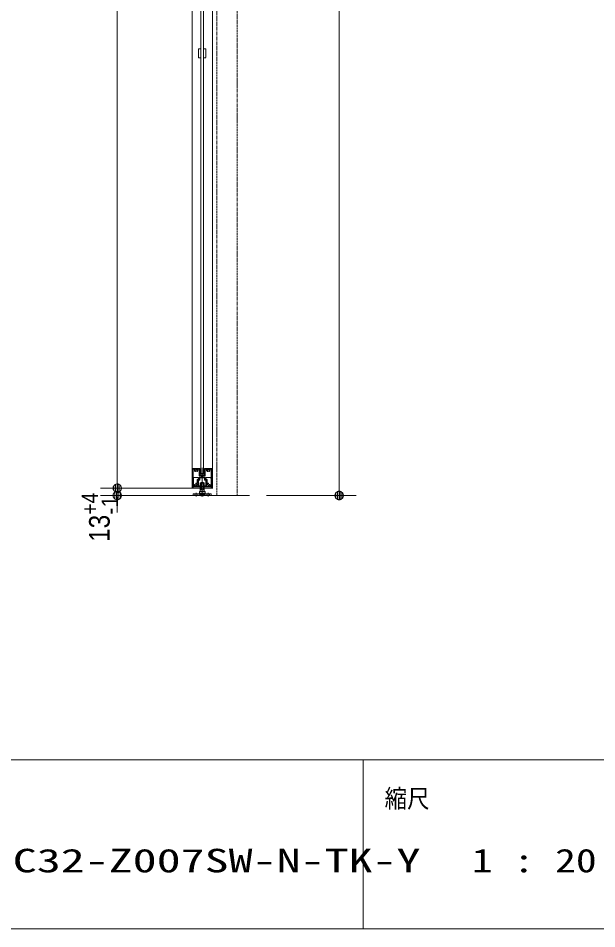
# Model space of a CAD drawing. Units: millimetres, scale not verified. Extents: x -6062 to 6062, y -3045 to 3045.
# Drawn here: x -501 to 528, y -2770 to -1152 of the extents above; entities that cross this region are included whole.
import ezdxf
from ezdxf.enums import TextEntityAlignment as Align

# ---------------------------------------------------------------- set-up
doc = ezdxf.new("R2010")
doc.units = ezdxf.units.MM
doc.header["$LTSCALE"] = 20
doc.linetypes.add('DASHED1', pattern=[1.8, 1.2, -0.6])
doc.linetypes.add('DOUBLE_CHAIN1', pattern=[8.8, 5, -1, 0.6, -0.6, 0.6, -1])
for name, color, linetype, lineweight in [('0-0_1図面枠', 7, 'Continuous', 9), ('0-1_3一般', 7, 'Continuous', 9), ('0-3_2寸法-1', 7, 'Continuous', 9), ('0-4_0', 7, 'Continuous', 9), ('0-5_2寸法-2', 7, 'Continuous', 9)]:
    doc.layers.add(name, color=color, linetype=linetype, lineweight=lineweight)
doc.styles.add('ＭＳ ゴシック', font='')
doc.styles.add('ＭＳ Ｐゴシック', font='')
doc.styles.get('ＭＳ ゴシック').set_extended_font_data('MS Gothic')
doc.styles.get('ＭＳ Ｐゴシック').set_extended_font_data('MS PGothic')

# ---------------------------------------------------------------- blocks, each defined once
blk = doc.blocks.new('_Dot')
at = {"layer": '0-4_0'}
for p, q in [((-10, 0), (-20, 0)), ((9.78, 2), (-9.78, 2)), ((7.99, 6), (-7.99, 6)), ((9.16, -3.98), (-9.16, -3.98)), ((6, -7.98), (-6, -7.98))]:
    blk.add_line(p, q, dxfattribs=at)
for points in [[(10, 0), (9.92, 1.25), (9.69, 2.49), (9.3, 3.68), (8.76, 4.82), (8.09, 5.88), (7.29, 6.85), (6.37, 7.71), (5.36, 8.44), (4.26, 9.05), (3.09, 9.51), (1.87, 9.82), (0.63, 9.98), (-0.63, 9.98), (-1.87, 9.82), (-3.09, 9.51), (-4.26, 9.05), (-5.36, 8.44), (-6.37, 7.71), (-7.29, 6.85), (-8.09, 5.88), (-8.76, 4.82), (-9.3, 3.68), (-9.69, 2.49), (-9.92, 1.25), (-10, 0), (0, 0)], [(-10, 0), (-9.92, -1.25), (-9.69, -2.49), (-9.3, -3.68), (-8.76, -4.82), (-8.09, -5.88), (-7.29, -6.85), (-6.37, -7.71), (-5.36, -8.44), (-4.26, -9.05), (-3.09, -9.51), (-1.87, -9.82), (-0.63, -9.98), (0.63, -9.98), (1.87, -9.82), (3.09, -9.51), (4.26, -9.05), (5.36, -8.44), (6.37, -7.71), (7.29, -6.85), (8.09, -5.88), (8.76, -4.82), (9.3, -3.68), (9.69, -2.49), (9.92, -1.25), (10, 0), (0, 0)]]:
    blk.add_lwpolyline(points, close=True, dxfattribs=at)
blk = doc.blocks.new('グループ-6')
at = {"layer": '0-1_3一般'}
blk.add_line((30867.3, -40000), (33960, -40000), dxfattribs=at)
blk = doc.blocks.new('グループ-7')
at = {"layer": '0-1_3一般'}
blk.add_lwpolyline([(31920, 6100), (32640, 6100), (32640, -39680), (31920, -39680)], close=True, dxfattribs=at)
blk = doc.blocks.new('グループ-8')
at = {"layer": '0-1_3一般'}
for p, q in [((31966, -39394.6), (31986, -39360)), ((31966, -39680), (31966, -39394.6)), ((31986, -39360), (32129, -39360)), ((32149, -39394.6), (32129, -39360)), ((32149, -39394.6), (32149, -39680)), ((32411, -39680), (32411, -39394.6)), ((32594, -39394.6), (32574, -39360)), ((32594, -39394.6), (32594, -39680)), ((32620, -39740), (31940, -39740)), ((32280, -39609.5), (32280, -39810.8)), ((32640, -39720), (32640, -39680))]:
    blk.add_line(p, q, dxfattribs=at)
for points in [[(32411, -39394.6), (32431, -39360), (32574, -39360)], [(31920, -39720), (31920, -39680), (32640, -39680)]]:
    blk.add_lwpolyline(points, dxfattribs=at)
for centre, start, end in [((31940, -39720), 180, 225), ((31940, -39720), 225, 270), ((32620, -39720), 270, 315), ((32620, -39720), 315, 0)]:
    blk.add_arc(centre, 20, start, end, dxfattribs=at)
blk = doc.blocks.new('グループ-11')
at = {"layer": '0-1_3一般'}
for p, q in [((32206, -39862), (32206, -39800)), ((32354, -39800), (32206, -39800)), ((32245.4, -39540), (32240, -39540)), ((32240, -39540), (32240, -39800)), ((32280, -39560), (32245.4, -39540)), ((32314.6, -39540), (32245.4, -39540)), ((32280, -39520), (32280, -40027.8)), ((32314.6, -39540), (32280, -39560)), ((32320, -39540), (32314.6, -39540)), ((32320, -39540), (32320, -39800)), ((32354, -39862), (32354, -39800)), ((32180, -39862), (32180, -39922)), ((32180, -39862), (32240, -39862)), ((32380, -39922), (32180, -39922)), ((32230, -39922), (32230, -40010)), ((32330, -40010), (32230, -40010)), ((32240, -39862), (32320, -39862)), ((32320, -39862), (32380, -39862)), ((32330, -39922), (32330, -40010)), ((32380, -39862), (32380, -39922))]:
    blk.add_line(p, q, dxfattribs=at)
blk.add_lwpolyline([(32238.4, -40010), (32280, -39986), (32321.6, -40010)], dxfattribs=at)
blk = doc.blocks.new('グループ-12')
at = {"layer": '0-1_3一般'}
for p, q in [((32205, -39560), (32205, -39800)), ((32205, -39800), (32239, -39800)), ((32223, -39550), (32215, -39550)), ((32223, -39550), (32239, -39566)), ((32337, -39550), (32223, -39550)), ((32239, -39566), (32321, -39566)), ((32280, -39520), (32280, -39820)), ((32337, -39550), (32321, -39566)), ((32345, -39550), (32337, -39550)), ((32355, -39800), (32355, -39560))]:
    blk.add_line(p, q, dxfattribs=at)
for points in [[(32239, -39566), (32239, -39800), (32321, -39800)], [(32321, -39566), (32321, -39800), (32355, -39800)]]:
    blk.add_lwpolyline(points, dxfattribs=at)
for centre, start, end in [((32215, -39560), 135, 180), ((32215, -39560), 90, 135), ((32345, -39560), 45, 90), ((32345, -39560), 0, 45)]:
    blk.add_arc(centre, 10, start, end, dxfattribs=at)
blk = doc.blocks.new('グループ-13')
at = {"layer": '0-1_3一般'}
for p, q in [((31960, -39942), (32600, -39942)), ((31960, -40000), (31960, -39942)), ((32600, -40000), (31960, -40000)), ((32020, -40000), (32020, -39942)), ((32070, -39902), (32070, -40040)), ((32120, -39942), (32120, -40000)), ((32180, -39922), (32180, -39942)), ((32380, -39922), (32180, -39922)), ((32180, -39980), (32380, -39980)), ((32180, -40000), (32180, -39980)), ((32230, -39922), (32230, -39980)), ((32280, -39882), (32280, -40040)), ((32330, -39980), (32330, -39922)), ((32380, -39942), (32380, -39922)), ((32380, -39980), (32380, -40000)), ((32440, -40000), (32440, -39942)), ((32490, -39902), (32490, -40040)), ((32540, -39942), (32540, -40000)), ((32600, -39942), (32600, -40000))]:
    blk.add_line(p, q, dxfattribs=at)
for name in ['グループ-11', 'グループ-12']:
    blk.add_blockref(name, (0, 0), dxfattribs=at)
blk = doc.blocks.new('グループ-15')
at = {"layer": '0-1_3一般'}
for p, q in [((32205.6, -39180.1), (32220.3, -39137)), ((32211.3, -39086.5), (32223, -39084)), ((32220.9, -39131.9), (32211.3, -39086.5)), ((32231.1, -39142.1), (32217, -39184)), ((32220.3, -39137), (32221.4, -39134.5)), ((32220.9, -39131.9), (32221.4, -39134.5)), ((32223, -39084), (32232.6, -39129.4)), ((32231.1, -39142.1), (32234, -39136)), ((32232.6, -39129.4), (32234, -39136)), ((32280, -39100), (32280, -39250.4)), ((32327.4, -39129.4), (32326, -39136)), ((32328.9, -39142.1), (32326, -39136)), ((32327.4, -39129.4), (32337, -39084)), ((32343, -39184), (32328.9, -39142.1)), ((32337, -39084), (32348.7, -39086.5)), ((32339.1, -39131.9), (32338.6, -39134.5)), ((32339.7, -39137), (32338.6, -39134.5)), ((32348.7, -39086.5), (32339.1, -39131.9)), ((32339.7, -39137), (32354.4, -39180.1)), ((32205, -39238), (32205, -39182.7)), ((32205, -39238), (32205, -39244)), ((32211, -39244), (32205, -39244)), ((32217, -39244), (32211, -39244)), ((32217, -39227.2), (32217, -39184)), ((32217, -39244), (32276.3, -39232.4)), ((32221.7, -39231.1), (32276.3, -39220.4)), ((32338.3, -39231.1), (32283.7, -39220.4)), ((32343, -39244), (32283.7, -39232.4)), ((32343, -39227.2), (32343, -39184)), ((32349, -39244), (32343, -39244)), ((32349, -39244), (32355, -39244)), ((32355, -39182.7), (32355, -39238)), ((32355, -39238), (32355, -39244))]:
    blk.add_line(p, q, dxfattribs=at)
for centre, radius, start, end in [((32213, -39133.6), 8, 334.72228, 353.33323), ((32213, -39133.6), 8, 353.33323, 11.94418), ((32213, -39133.6), 20, 334.72228, 353.33323), ((32213, -39133.6), 20, 353.33323, 11.94418), ((32347, -39133.6), 20, 168.05582, 186.66677), ((32347, -39133.6), 20, 186.66677, 205.27772), ((32347, -39133.6), 8, 168.05582, 186.66677), ((32347, -39133.6), 8, 186.66677, 205.27772), ((32211, -39182.7), 6, 167.36114, 180), ((32211, -39238), 6, 180, 225), ((32211, -39182.7), 6, 154.72228, 167.36114), ((32211, -39238), 6, 225, 270), ((32221, -39227.2), 4, 180, 230.3825), ((32221, -39227.2), 4, 230.3825, 280.76501), ((32280, -39240), 20, 95.3825, 100.76501), ((32280, -39252), 20, 95.3825, 100.76501), ((32280, -39240), 20, 90, 95.3825), ((32280, -39252), 20, 90, 95.3825), ((32280, -39240), 20, 84.6175, 90), ((32280, -39252), 20, 84.6175, 90), ((32280, -39240), 20, 79.23499, 84.6175), ((32280, -39252), 20, 79.23499, 84.6175), ((32339, -39227.2), 4, 259.23499, 309.6175), ((32339, -39227.2), 4, 309.6175, 0), ((32349, -39238), 6, 270, 315), ((32349, -39238), 6, 315, 0), ((32349, -39182.7), 6, 12.63886, 25.27772), ((32349, -39182.7), 6, 0, 12.63886)]:
    blk.add_arc(centre, radius, start, end, dxfattribs=at)
blk = doc.blocks.new('グループ-16')
at = {"layer": '0-1_3一般'}
blk.add_lwpolyline([(32330, 5620), (32330, -39220), (32230, -39220), (32230, 5620)], close=True, dxfattribs=at)
blk = doc.blocks.new('グループ-20')
at = {"layer": '0-1_3一般'}
for p, q in [((31940, -39040), (31946, -39040)), ((31940, -39040), (31940, -39046)), ((31940, -39046), (31940, -39730)), ((31946, -39040), (32196, -39040)), ((31964, -39064), (31964.2, -39064)), ((31964, -39616), (31964, -39070)), ((32004.2, -39064), (31970, -39064)), ((32121.8, -39064), (32165, -39064)), ((32171, -39290), (32171, -39070)), ((32195, -39266), (32195, -39050)), ((32196, -39050), (32195, -39050)), ((32200, -39044), (32200, -39046)), ((32280, -39714), (32280, -39015.9)), ((32360, -39040), (32360.2, -39040)), ((32360, -39044), (32360, -39046)), ((32614, -39040), (32364, -39040)), ((32364, -39050), (32365, -39050)), ((32365, -39050), (32365, -39266)), ((32389, -39064), (32389.2, -39064)), ((32389, -39290), (32389, -39070)), ((32395, -39064), (32438.2, -39064)), ((32590, -39064), (32555.8, -39064)), ((32596, -39070), (32596, -39616)), ((32620, -39040), (32614, -39040)), ((32620, -39040), (32620, -39046)), ((32620, -39730), (32620, -39046)), ((32102, -39438), (32102, -39562.8)), ((32108, -39432), (32164, -39432)), ((32130, -39650), (32130, -39466)), ((32192, -39460), (32136, -39460)), ((32170, -39426), (32170, -39358)), ((32254, -39348), (32180, -39348)), ((32254, -39300), (32181, -39300)), ((32198, -39386), (32198, -39454)), ((32355, -39276), (32205, -39276)), ((32208, -39376), (32352, -39376)), ((32260, -39306), (32260, -39342)), ((32300, -39306), (32300, -39342)), ((32379, -39300), (32306, -39300)), ((32380, -39348), (32306, -39348)), ((32362, -39386), (32362, -39448)), ((32424, -39460), (32374, -39460)), ((32390, -39426), (32390, -39358)), ((32396, -39432), (32452, -39432)), ((32430, -39466), (32430, -39650)), ((32458, -39438), (32458, -39562.8)), ((31954, -39740), (31950, -39740)), ((31964, -39690), (31964, -39730)), ((32182, -39690), (31964, -39690)), ((32004, -39656), (32004.2, -39656)), ((32052, -39579), (32052.2, -39579)), ((32136, -39656), (32192, -39656)), ((32198, -39674), (32198, -39662)), ((32198, -39662), (32198, -39674)), ((32362, -39662), (32362, -39674)), ((32368, -39656), (32424, -39656)), ((32596, -39690), (32378, -39690)), ((32508, -39579), (32508.2, -39579)), ((32555.8, -39656), (32556, -39656)), ((32596, -39690), (32596, -39730)), ((32610, -39740), (32606, -39740))]:
    blk.add_line(p, q, dxfattribs=at)
for centre, radius, start, end in [((31946, -39046), 6, 135, 180), ((31946, -39046), 6, 90, 135), ((31970, -39070), 6, 135, 180), ((31970, -39070), 6, 90, 135), ((32063, -39100), 60, 152.9643, 186.74654), ((32063, -39100), 60, 186.74654, 220.52878), ((32004.2, -39070), 6, 31.48215, 90), ((32004.2, -39070), 6, 332.9643, 31.48215), ((32028.8, -39129.2), 15, 220.52878, 275.26439), ((32028.8, -39129.2), 15, 275.26439, 330), ((32063, -39100), 30, 155.26439, 220.52878), ((32063, -39100), 30, 90, 155.26439), ((32028.8, -39129.2), 15, 5.26439, 40.52878), ((32028.8, -39129.2), 15, 330, 5.26439), ((32063, -39100), 30, 24.73561, 90), ((32097.2, -39129.2), 15, 174.73561, 210), ((32097.2, -39129.2), 15, 139.47122, 174.73561), ((32097.2, -39129.2), 15, 210, 264.73561), ((32063, -39100), 30, 319.47122, 24.73561), ((32097.2, -39129.2), 15, 264.73561, 319.47122), ((32063, -39100), 60, 319.47122, 353.25346), ((32121.8, -39070), 6, 148.51785, 207.0357), ((32063, -39100), 60, 353.25346, 27.0357), ((32121.8, -39070), 6, 90, 148.51785), ((32165, -39070), 6, 45, 90), ((32165, -39070), 6, 0, 45), ((32196, -39044), 4, 45, 90), ((32196, -39046), 4, 270, 315), ((32196, -39044), 4, 0, 45), ((32196, -39046), 4, 315, 0), ((32364, -39044), 4, 135, 180), ((32364, -39046), 4, 180, 225), ((32364, -39044), 4, 90, 135), ((32364, -39046), 4, 225, 270), ((32395, -39070), 6, 135, 180), ((32395, -39070), 6, 90, 135), ((32497, -39100), 60, 152.96431, 186.74654), ((32497, -39100), 60, 186.74654, 220.52878), ((32438.2, -39070), 6, 31.48215, 90), ((32438.2, -39070), 6, 332.96431, 31.48215), ((32462.8, -39129.2), 15, 220.52878, 275.26439), ((32462.8, -39129.2), 15, 275.26439, 330), ((32497, -39100), 30, 155.26439, 220.52878), ((32497, -39100), 30, 90, 155.26439), ((32462.8, -39129.2), 15, 5.26439, 40.52878), ((32462.8, -39129.2), 15, 330, 5.26439), ((32497, -39100), 30, 24.73561, 90), ((32531.2, -39129.2), 15, 174.73561, 210), ((32531.2, -39129.2), 15, 139.47122, 174.73561), ((32531.2, -39129.2), 15, 210, 264.73561), ((32497, -39100), 30, 319.47122, 24.73561), ((32531.2, -39129.2), 15, 264.73561, 319.47122), ((32497, -39100), 60, 319.47122, 353.25346), ((32555.8, -39070), 6, 148.51785, 207.03569), ((32497, -39100), 60, 353.25346, 27.03569), ((32555.8, -39070), 6, 90, 148.51785), ((32590, -39070), 6, 45, 90), ((32590, -39070), 6, 0, 45), ((32614, -39046), 6, 45, 90), ((32614, -39046), 6, 0, 45), ((32108, -39438), 6, 135, 180), ((32108, -39438), 6, 135, 180), ((32108, -39438), 6, 90, 135), ((32108, -39438), 6, 90, 135), ((32136, -39466), 6, 135, 180), ((32136, -39466), 6, 90, 135), ((32164, -39426), 6, 270, 315), ((32164, -39426), 6, 315, 0), ((32180, -39358), 10, 135, 180), ((32181, -39290), 10, 180, 225), ((32180, -39358), 10, 90, 135), ((32181, -39290), 10, 225, 270), ((32192, -39454), 6, 270, 315), ((32205, -39266), 10, 180, 225), ((32192, -39454), 6, 315, 0), ((32205, -39266), 10, 225, 270), ((32208, -39386), 10, 135, 180), ((32208, -39386), 10, 90, 135), ((32254, -39306), 6, 45, 90), ((32254, -39342), 6, 270, 315), ((32254, -39306), 6, 0, 45), ((32254, -39342), 6, 315, 0), ((32306, -39306), 6, 135, 180), ((32306, -39342), 6, 180, 225), ((32306, -39306), 6, 90, 135), ((32306, -39342), 6, 225, 270), ((32352, -39386), 10, 45, 90), ((32355, -39266), 10, 270, 315), ((32352, -39386), 10, 0, 45), ((32374, -39448), 12, 180, 225), ((32355, -39266), 10, 315, 0), ((32374, -39448), 12, 225, 270), ((32379, -39290), 10, 270, 315), ((32380, -39358), 10, 45, 90), ((32379, -39290), 10, 315, 0), ((32380, -39358), 10, 0, 45), ((32396, -39426), 6, 180, 225), ((32396, -39426), 6, 225, 270), ((32424, -39466), 6, 45, 90), ((32424, -39466), 6, 0, 45), ((32452, -39438), 6, 45, 90), ((32452, -39438), 6, 45, 90), ((32452, -39438), 6, 0, 45), ((32452, -39438), 6, 0, 45), ((31950, -39730), 10, 180, 225), ((31950, -39730), 10, 225, 270), ((31954, -39730), 10, 270, 315), ((31954, -39730), 10, 315, 0), ((32004, -39616), 40, 180, 225), ((32004, -39616), 40, 225, 270), ((32018.1, -39623.5), 15, 94.47122, 184.47122), ((32063, -39620), 60, 184.47122, 195.75346), ((32004.2, -39650), 6, 270, 328.51785), ((32063, -39620), 60, 195.75346, 207.03569), ((32004.2, -39650), 6, 328.51785, 27.03569), ((32018.1, -39623.5), 15, 4.47122, 94.47122), ((32063, -39620), 30, 184.47122, 249.73561), ((32066.5, -39575.1), 15, 140.26439, 195), ((32066.5, -39575.1), 15, 195, 230.26439), ((32063, -39620), 30, 249.73561, 315), ((32066.5, -39575.1), 15, 85.52878, 140.26439), ((32066.5, -39575.1), 15, 230.26439, 265.52878), ((32063, -39620), 30, 20.26439, 85.52878), ((32063, -39620), 60, 72.76439, 85.52878), ((32063, -39620), 60, 60, 72.76439), ((32063, -39620), 30, 315, 20.26439), ((32096, -39562.8), 6, 240, 300), ((32096, -39562.8), 6, 300, 0), ((32136, -39650), 6, 180, 225), ((32136, -39650), 6, 225, 270), ((32182, -39674), 16, 270, 315), ((32192, -39662), 6, 45, 90), ((32182, -39674), 16, 315, 0), ((32192, -39662), 6, 0, 45), ((32368, -39662), 6, 135, 180), ((32378, -39674), 16, 180, 225), ((32368, -39662), 6, 90, 135), ((32378, -39674), 16, 225, 270), ((32424, -39650), 6, 270, 315), ((32424, -39650), 6, 315, 0), ((32464, -39562.8), 6, 180, 240), ((32464, -39562.8), 6, 240, 300), ((32497, -39620), 60, 107.23561, 120), ((32497, -39620), 30, 159.73561, 225), ((32497, -39620), 30, 94.47122, 159.73561), ((32497, -39620), 30, 225, 290.26439), ((32497, -39620), 60, 94.47122, 107.23561), ((32493.5, -39575.1), 15, 39.73561, 94.47122), ((32493.5, -39575.1), 15, 274.47122, 309.73561), ((32493.5, -39575.1), 15, 309.73561, 345), ((32493.5, -39575.1), 15, 345, 39.73561), ((32497, -39620), 30, 290.26439, 355.52878), ((32541.9, -39623.5), 15, 85.52878, 175.52878), ((32541.9, -39623.5), 15, 355.52878, 85.52878), ((32555.8, -39650), 6, 152.96431, 211.48215), ((32497, -39620), 60, 332.96431, 344.24654), ((32555.8, -39650), 6, 211.48215, 270), ((32497, -39620), 60, 344.24654, 355.52878), ((32556, -39616), 40, 270, 315), ((32556, -39616), 40, 315, 0), ((32606, -39730), 10, 180, 225), ((32606, -39730), 10, 225, 270), ((32610, -39730), 10, 270, 315), ((32610, -39730), 10, 315, 0)]:
    blk.add_arc(centre, radius, start, end, dxfattribs=at)
blk = doc.blocks.new('グループ-21')
at = {"layer": '0-1_3一般', "linetype": 'DASHED1'}
for points in [[(32150, -24120), (32230, -24120), (32230, -24440), (32150, -24440)], [(32330, -24120), (32410, -24120), (32410, -24440), (32330, -24440)]]:
    blk.add_lwpolyline(points, close=True, dxfattribs=at)
at = {"layer": '0-1_3一般'}
for name in ['グループ-7', 'グループ-16', 'グループ-20', 'グループ-15', 'グループ-8', 'グループ-13']:
    blk.add_blockref(name, (0, 0), dxfattribs=at)
blk = doc.blocks.new('グループ-22')
at = {"layer": '0-1_3一般', "linetype": 'DOUBLE_CHAIN1'}
for p, q in [((32800, -40000), (32800, 7000)), ((33520, 7000), (33520, -40000))]:
    blk.add_line(p, q, dxfattribs=at)
at = {"layer": '0-1_3一般'}
for name in ['グループ-6', 'グループ-21']:
    blk.add_blockref(name, (0, 0), dxfattribs=at)
blk = doc.blocks.new('グループ-46')
at = {"layer": '0-0_1図面枠'}
for p, q in [((-80000, -49400), (80000, -49400)), ((38000, -49400), (38000, -55400))]:
    blk.add_line(p, q, dxfattribs=at)
blk.add_lwpolyline([(-80000, 55400), (80000, 55400), (80000, -55400), (-80000, -55400)], close=True, dxfattribs=at)
blk = doc.blocks.new('図面枠')
at = {"layer": '0-0_1図面枠'}
blk.add_blockref('グループ-46', (0, 0), dxfattribs=at)
at = {"layer": '0-0_1図面枠', "style": 'ＭＳ ゴシック'}
for s, height, width, p in [('縮尺', 650.9, 0.9, (38765.5, -51291.3)), ('1 : 20', 836.9, 1.3, (41866.9, -53644.8))]:
    blk.add_text(s, height=height, dxfattribs=dict(at, width=width)).set_placement(p, align=Align.BOTTOM_LEFT)

msp = doc.modelspace()

# ---------------------------------------------------------------- linework, layer by layer
at = {"layer": '0-3_2寸法-1'}
for p, q in [((69.98, -1984.99), (69.98, 334.99)), ((-324.54, 289.99), (-324.54, -1971.99)), ((-154.54, -1987), (-354.54, -1987)), ((-59.5, -2000), (99.98, -2000))]:
    msp.add_line(p, q, dxfattribs=at)
at = {"layer": '0-5_2寸法-2'}
for p, q in [((-324.54, -1971.99), (-324.54, -1956.99)), ((-154.54, -1987), (-354.54, -1987)), ((-324.54, -1987), (-324.54, -2000)), ((-208.67, -2000), (-354.54, -2000)), ((-324.54, -2015.01), (-324.54, -2030.01))]:
    msp.add_line(p, q, dxfattribs=at)

# ---------------------------------------------------------------- block references
at = {"layer": '0-0_1図面枠', "xscale": 0.05, "yscale": 0.05}
msp.add_blockref('図面枠', (-1787.5, 0), dxfattribs=at)
at = {"layer": '0-1_3一般', "xscale": 0.05, "yscale": 0.05}
msp.add_blockref('グループ-22', (-1787.5, 0), dxfattribs=at)
at = {"layer": '0-3_2寸法-1', "xscale": 0.7503418, "yscale": 0.7503418, "rotation": 270}
for p in [(-324.54, -1987), (69.98, -2000)]:
    msp.add_blockref('_Dot', p, dxfattribs=at)
at = {"layer": '0-5_2寸法-2', "xscale": 0.7503418, "yscale": 0.7503418}
for p, rotation in [((-324.54, -1987), 270), ((-324.54, -2000), 90)]:
    msp.add_blockref('_Dot', p, dxfattribs=dict(at, rotation=rotation))

# ---------------------------------------------------------------- texts
at = {"layer": '0-0_1図面枠', "style": 'ＭＳ ゴシック', "width": 1.5}
msp.add_text('AXSC32-Z007SW-N-TK-Y', height=41.79, dxfattribs=at).set_placement((-638.24, -2682.24), align=Align.BOTTOM_LEFT)
at = {"layer": '0-5_2寸法-2', "style": 'ＭＳ Ｐゴシック', "width": 0.9}
for s, height, p in [('+4', 29.33, (-349.85, -2034.27)), ('13', 36.66, (-327.02, -2082.37))]:
    msp.add_text(s, height=height, rotation=90, dxfattribs=at).set_placement(p, align=Align.BOTTOM_LEFT)
at = {"layer": '0-5_2寸法-2', "style": 'ＭＳ Ｐゴシック'}
msp.add_text('-1', height=29.33, rotation=90, dxfattribs=at).set_placement((-314.26, -2034.27), align=Align.BOTTOM_LEFT)

doc.saveas('drawing.dxf')
